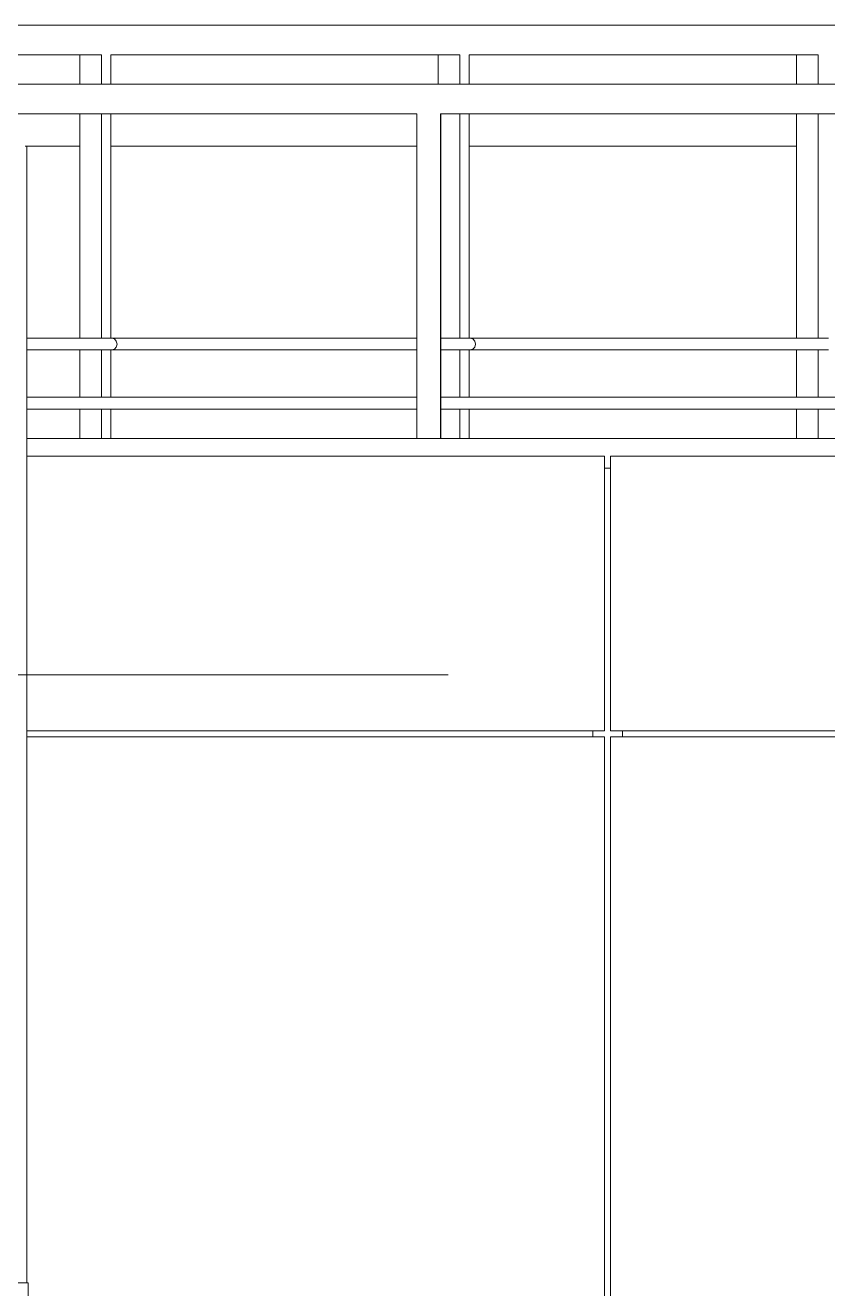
# Model space of a CAD drawing. Header units: millimetres. Extents: x -46169 to 174149, y -86316 to 18123.
# Drawn here: x 108944 to 110303, y -69298 to -67158 of the extents above; entities that cross this region are included whole.
import ezdxf

# ---------------------------------------------------------------- set-up
doc = ezdxf.new("R2010")
doc.units = ezdxf.units.MM
doc.header["$MEASUREMENT"] = 0
doc.linetypes.add('Dashed', pattern=[2822.222233, 1411.111116, -1411.111116])
doc.linetypes.add('Wipeout_Contour', pattern=[1000, 0, -1000])
doc.layers.add('A04_A04_1_A-35-M_FFE_Sanitary_Pen_No__105', color=7, linetype='Continuous', lineweight=15, true_color=0xa6a6a6)
doc.layers.add('A04_A04_1_New_A-25-M_Wall_Ext_Pen_No__64', color=7, linetype='Continuous', lineweight=20, true_color=0x606060)
doc.layers.add('A04_A04_1_New_A-25-M_Curtain_Wall', color=7, linetype='Continuous')
doc.layers.add('A04_A04_1_New_A-25-M_Wall_Ext', color=7, linetype='Continuous')
doc.layers.add('A04_A04_1_New_A-25-M_Curtain_Wall_Pen_No__87', color=8, linetype='Continuous', lineweight=20)
doc.layers.add('A04_A04_1_New_A-25-M_Wall_Ext_Pen_No__87', color=8, linetype='Continuous', lineweight=20)

msp = doc.modelspace()

# ---------------------------------------------------------------- wipeouts: each hides what was drawn before it
at = {"color": 254, "linetype": 'Wipeout_Contour', "lineweight": 0, "ltscale": 531857.36797}
msp.add_wipeout([(109955.2, -68352.9), (109955.2, -68362.9), (118100.2, -68362.9), (118100.2, -68352.9)], dxfattribs=at).dxf.layer = 'A04_A04_1_New_A-25-M_Curtain_Wall'
at = {"color": 254, "linetype": 'Wipeout_Contour', "lineweight": 0, "ltscale": 517618.600215}
msp.add_wipeout([(110294.9, -67207.9), (110901.8, -67207.9), (110901.8, -67157.9), (110294.9, -67157.9)], dxfattribs=at).dxf.layer = 'A04_A04_1_New_A-25-M_Wall_Ext'
at = {"color": 254, "linetype": 'Wipeout_Contour', "lineweight": 0, "ltscale": 517238.282456}
msp.add_wipeout([(110286.9, -67307.9), (110286.9, -67687.9), (110303, -67687.9), (110303, -67307.9)], dxfattribs=at).dxf.layer = 'A04_A04_1_New_A-25-M_Wall_Ext'
at = {"color": 254, "linetype": 'Wipeout_Contour', "lineweight": 0, "ltscale": 512856.969367}
msp.add_wipeout([(108946.8, -67362.9), (108946.8, -67687.9), (109036.6, -67687.9), (109036.6, -67362.9)], dxfattribs=at).dxf.layer = 'A04_A04_1_New_A-25-M_Wall_Ext'
at = {"color": 254, "linetype": 'Wipeout_Contour', "lineweight": 0, "ltscale": 514070.526553}
msp.add_wipeout([(109089.3, -67687.9), (109607.4, -67687.9), (109607.4, -67362.9), (109089.3, -67362.9)], dxfattribs=at).dxf.layer = 'A04_A04_1_New_A-25-M_Wall_Ext'
at = {"color": 254, "linetype": 'Wipeout_Contour', "lineweight": 0, "ltscale": 516198.785499}
msp.add_wipeout([(110250.3, -67362.9), (109696.1, -67362.9), (109696.1, -67687.9), (110250.3, -67687.9)], dxfattribs=at).dxf.layer = 'A04_A04_1_New_A-25-M_Wall_Ext'
at = {"color": 254, "linetype": 'Wipeout_Contour', "lineweight": 0, "ltscale": 513325.974812}
msp.add_wipeout([(109036.6, -67707.9), (108946.8, -67707.9), (108946.8, -67787.9), (109036.6, -67787.9)], dxfattribs=at).dxf.layer = 'A04_A04_1_New_A-25-M_Wall_Ext'
at = {"color": 254, "linetype": 'Wipeout_Contour', "lineweight": 0, "ltscale": 514538.426666}
msp.add_wipeout([(109607.4, -67707.9), (109089.3, -67707.9), (109089.3, -67787.9), (109607.4, -67787.9)], dxfattribs=at).dxf.layer = 'A04_A04_1_New_A-25-M_Wall_Ext'
at = {"color": 254, "linetype": 'Wipeout_Contour', "lineweight": 0, "ltscale": 516664.757548}
msp.add_wipeout([(109696.1, -67707.9), (109696.1, -67787.9), (110250.3, -67787.9), (110250.3, -67707.9)], dxfattribs=at).dxf.layer = 'A04_A04_1_New_A-25-M_Wall_Ext'
at = {"color": 254, "linetype": 'Wipeout_Contour', "lineweight": 0, "ltscale": 517760.583166}
msp.add_wipeout([(110303, -67707.9), (110286.9, -67707.9), (110286.9, -67787.9), (110303, -67787.9)], dxfattribs=at).dxf.layer = 'A04_A04_1_New_A-25-M_Wall_Ext'
at = {"color": 254, "linetype": 'Wipeout_Contour', "lineweight": 0, "ltscale": 513505.535512}
msp.add_wipeout([(108946.8, -67807.9), (108946.8, -67857.9), (109036.6, -67857.9), (109036.6, -67807.9)], dxfattribs=at).dxf.layer = 'A04_A04_1_New_A-25-M_Wall_Ext'
at = {"color": 254, "linetype": 'Wipeout_Contour', "lineweight": 0, "ltscale": 514717.56495}
msp.add_wipeout([(109089.3, -67857.9), (109607.4, -67857.9), (109607.4, -67807.9), (109089.3, -67807.9)], dxfattribs=at).dxf.layer = 'A04_A04_1_New_A-25-M_Wall_Ext'
at = {"color": 254, "linetype": 'Wipeout_Contour', "lineweight": 0, "ltscale": 516843.158822}
msp.add_wipeout([(110250.3, -67807.9), (109696.1, -67807.9), (109696.1, -67857.9), (110250.3, -67857.9)], dxfattribs=at).dxf.layer = 'A04_A04_1_New_A-25-M_Wall_Ext'
at = {"color": 254, "linetype": 'Wipeout_Contour', "lineweight": 0, "ltscale": 517938.606468}
msp.add_wipeout([(110303, -67807.9), (110286.9, -67807.9), (110286.9, -67857.9), (110303, -67857.9)], dxfattribs=at).dxf.layer = 'A04_A04_1_New_A-25-M_Wall_Ext'

# ---------------------------------------------------------------- next in the draw order: wipeouts: each hides what was drawn before it
at = {"color": 254, "linetype": 'Wipeout_Contour', "lineweight": 0, "ltscale": 5627447.604024815}
msp.add_wipeout([(109935.2, -69331.1), (111402.3, -69331.1), (111402.3, -69307.9), (111414.6, -69307.9), (111414.6, -69331.1), (112402, -69331.1), (112402, -69307.9), (112414.3, -69307.9), (112414.3, -69331.1), (112801.7, -69331.1), (112801.7, -69307.9), (112813.9, -69307.9), (112813.9, -69331.1), (113751.7, -69331.1), (113751.7, -69307.9), (113763.9, -69307.9), (113763.9, -69331.1), (114751.7, -69331.1), (114751.7, -69307.9), (114763.9, -69307.9), (114763.9, -69331.1), (115151.6, -69331.1), (115151.6, -69307.9), (115163.8, -69307.9), (115163.8, -69331.1), (116101.8, -69331.1), (116101.8, -69307.9), (116114, -69307.9), (116114, -69331.1), (117101.9, -69331.1), (117101.9, -69307.9), (117114.1, -69307.9), (117114.1, -69331.1), (117502, -69331.1), (117502, -69307.9), (117514.2, -69307.9), (117514.2, -69331.1), (118172.9, -69331.1), (118172.9, -69307.9), (118175.2, -69307.9), (118175.2, -68362.9), (109935.2, -68362.9)], dxfattribs=at).dxf.layer = 'A04_A04_1_New_A-25-M_Curtain_Wall'
at = {"color": 254, "linetype": 'Wipeout_Contour', "lineweight": 0, "ltscale": 516685.366512}
msp.add_wipeout([(110303, -67207.9), (110286.9, -67207.9), (110286.9, -67257.9), (110303, -67257.9)], dxfattribs=at).dxf.layer = 'A04_A04_1_New_A-25-M_Wall_Ext'
at = {"color": 254, "linetype": 'Wipeout_Contour', "lineweight": 0, "ltscale": 513103.668442}
msp.add_wipeout([(109073.2, -67307.9), (109073.2, -67687.9), (109089.3, -67687.9), (109089.3, -67307.9)], dxfattribs=at).dxf.layer = 'A04_A04_1_New_A-25-M_Wall_Ext'
at = {"color": 254, "linetype": 'Wipeout_Contour', "lineweight": 0, "ltscale": 515169.404714}
msp.add_wipeout([(109680, -67307.9), (109680, -67687.9), (109696.1, -67687.9), (109696.1, -67307.9)], dxfattribs=at).dxf.layer = 'A04_A04_1_New_A-25-M_Wall_Ext'
at = {"color": 254, "linetype": 'Wipeout_Contour', "lineweight": 0, "ltscale": 517148.380277}
msp.add_wipeout([(110250.3, -67307.9), (110250.3, -67687.9), (110286.9, -67687.9), (110286.9, -67307.9)], dxfattribs=at).dxf.layer = 'A04_A04_1_New_A-25-M_Wall_Ext'
at = {"color": 254, "linetype": 'Wipeout_Contour', "lineweight": 0, "ltscale": 514402.970988}
msp.add_wipeout([(108946.8, -69287.9), (108946.8, -67362.9), (108944.2, -67362.9), (108944.2, -69287.9)], dxfattribs=at).dxf.layer = 'A04_A04_1_New_A-25-M_Wall_Ext'
at = {"color": 254, "linetype": 'Wipeout_Contour', "lineweight": 0, "ltscale": 513630.175952}
msp.add_wipeout([(109073.2, -67787.9), (109089.3, -67787.9), (109089.3, -67707.9), (109073.2, -67707.9)], dxfattribs=at).dxf.layer = 'A04_A04_1_New_A-25-M_Wall_Ext'
at = {"color": 254, "linetype": 'Wipeout_Contour', "lineweight": 0, "ltscale": 515693.802016}
msp.add_wipeout([(109696.1, -67707.9), (109680, -67707.9), (109680, -67787.9), (109696.1, -67787.9)], dxfattribs=at).dxf.layer = 'A04_A04_1_New_A-25-M_Wall_Ext'
at = {"color": 254, "linetype": 'Wipeout_Contour', "lineweight": 0, "ltscale": 517670.771733}
msp.add_wipeout([(110250.3, -67787.9), (110286.9, -67787.9), (110286.9, -67707.9), (110250.3, -67707.9)], dxfattribs=at).dxf.layer = 'A04_A04_1_New_A-25-M_Wall_Ext'
at = {"color": 254, "linetype": 'Wipeout_Contour', "lineweight": 0, "ltscale": 513809.630355}
msp.add_wipeout([(109073.2, -67857.9), (109089.3, -67857.9), (109089.3, -67807.9), (109073.2, -67807.9)], dxfattribs=at).dxf.layer = 'A04_A04_1_New_A-25-M_Wall_Ext'
at = {"color": 254, "linetype": 'Wipeout_Contour', "lineweight": 0, "ltscale": 515872.538506}
msp.add_wipeout([(109696.1, -67807.9), (109680, -67807.9), (109680, -67857.9), (109696.1, -67857.9)], dxfattribs=at).dxf.layer = 'A04_A04_1_New_A-25-M_Wall_Ext'
at = {"color": 254, "linetype": 'Wipeout_Contour', "lineweight": 0, "ltscale": 517848.825914}
msp.add_wipeout([(110286.9, -67807.9), (110250.3, -67807.9), (110250.3, -67857.9), (110286.9, -67857.9)], dxfattribs=at).dxf.layer = 'A04_A04_1_New_A-25-M_Wall_Ext'

# ---------------------------------------------------------------- next in the draw order: linework, layer by layer
at = {"layer": 'A04_A04_1_New_A-25-M_Wall_Ext_Pen_No__87', "linetype": 'Continuous'}
for p, q in [((108946.8, -67362.9), (108944.2, -67362.9)), ((109696.1, -67362.9), (110250.3, -67362.9))]:
    msp.add_line(p, q, dxfattribs=at)

# ---------------------------------------------------------------- next in the draw order: wipeouts: each hides what was drawn before it
at = {"color": 254, "linetype": 'Wipeout_Contour', "lineweight": 0, "ltscale": 1556498.936174721}
msp.add_wipeout([(109905.2, -69357.9), (109927.9, -69357.9), (109927.9, -69307.9), (109935.2, -69307.9), (109935.2, -68362.9), (109955.2, -68362.9), (109955.2, -68357.9), (109905.2, -68357.9), (109905.2, -68362.9), (109925.2, -68362.9), (109925.2, -69352.9), (109905.2, -69352.9)], dxfattribs=at).dxf.layer = 'A04_A04_1_New_A-25-M_Curtain_Wall'
at = {"color": 254, "linetype": 'Wipeout_Contour', "lineweight": 0, "ltscale": 516595.368171}
msp.add_wipeout([(110286.9, -67207.9), (110250.3, -67207.9), (110250.3, -67257.9), (110286.9, -67257.9)], dxfattribs=at).dxf.layer = 'A04_A04_1_New_A-25-M_Wall_Ext'
at = {"color": 254, "linetype": 'Wipeout_Contour', "lineweight": 0, "ltscale": 513014.039237}
msp.add_wipeout([(109073.2, -67307.9), (109036.6, -67307.9), (109036.6, -67687.9), (109073.2, -67687.9)], dxfattribs=at).dxf.layer = 'A04_A04_1_New_A-25-M_Wall_Ext'
at = {"color": 254, "linetype": 'Wipeout_Contour', "lineweight": 0, "ltscale": 515086.70988}
msp.add_wipeout([(109680, -67307.9), (109647.6, -67307.9), (109647.6, -67687.9), (109680, -67687.9)], dxfattribs=at).dxf.layer = 'A04_A04_1_New_A-25-M_Wall_Ext'
at = {"color": 254, "linetype": 'Wipeout_Contour', "lineweight": 0, "ltscale": 513540.638697}
msp.add_wipeout([(109036.6, -67787.9), (109073.2, -67787.9), (109073.2, -67707.9), (109036.6, -67707.9)], dxfattribs=at).dxf.layer = 'A04_A04_1_New_A-25-M_Wall_Ext'
at = {"color": 254, "linetype": 'Wipeout_Contour', "lineweight": 0, "ltscale": 514460.008726}
msp.add_wipeout([(109095, -67706.6), (109607.4, -67706.6), (109607.4, -67702.9), (109098.3, -67702.9)], dxfattribs=at).dxf.layer = 'A04_A04_1_New_A-25-M_Wall_Ext'
at = {"color": 254, "linetype": 'Wipeout_Contour', "lineweight": 0, "ltscale": 515611.19128}
msp.add_wipeout([(109647.6, -67707.9), (109647.6, -67787.9), (109680, -67787.9), (109680, -67707.9)], dxfattribs=at).dxf.layer = 'A04_A04_1_New_A-25-M_Wall_Ext'
at = {"color": 254, "linetype": 'Wipeout_Contour', "lineweight": 0, "ltscale": 516689.134388}
msp.add_wipeout([(109701.8, -67706.6), (110308.7, -67706.6), (110312, -67702.9), (109705.2, -67702.9)], dxfattribs=at).dxf.layer = 'A04_A04_1_New_A-25-M_Wall_Ext'
at = {"color": 254, "linetype": 'Wipeout_Contour', "lineweight": 0, "ltscale": 513720.124382}
msp.add_wipeout([(109036.6, -67807.9), (109036.6, -67857.9), (109073.2, -67857.9), (109073.2, -67807.9)], dxfattribs=at).dxf.layer = 'A04_A04_1_New_A-25-M_Wall_Ext'
at = {"color": 254, "linetype": 'Wipeout_Contour', "lineweight": 0, "ltscale": 515789.95643}
msp.add_wipeout([(109647.6, -67857.9), (109680, -67857.9), (109680, -67807.9), (109647.6, -67807.9)], dxfattribs=at).dxf.layer = 'A04_A04_1_New_A-25-M_Wall_Ext'
at = {"color": 254, "linetype": 'Wipeout_Contour', "lineweight": 0, "ltscale": 519393.446536}
msp.add_wipeout([(108747.9, -72288.9), (108949.3, -72288.9), (108949.3, -69287.9), (108747.9, -69287.9)], dxfattribs=at).dxf.layer = 'A04_A04_1_New_A-25-M_Wall_Ext'

# ---------------------------------------------------------------- next in the draw order: linework, layer by layer
at = {"layer": 'A04_A04_1_New_A-25-M_Wall_Ext_Pen_No__87', "linetype": 'Continuous'}
msp.add_line((108946.8, -67362.9), (109036.6, -67362.9), dxfattribs=at)

# ---------------------------------------------------------------- next in the draw order: wipeouts: each hides what was drawn before it
at = {"color": 254, "linetype": 'Wipeout_Contour', "lineweight": 0, "ltscale": 1035121.293515329}
msp.add_wipeout([(109905.2, -68352.9), (109905.2, -68357.9), (109955.2, -68357.9), (109955.2, -68352.9), (109935.2, -68352.9), (109935.2, -67907.9), (109925.2, -67907.9), (109925.2, -68352.9)], dxfattribs=at).dxf.layer = 'A04_A04_1_New_A-25-M_Curtain_Wall'
at = {"color": 254, "linetype": 'Wipeout_Contour', "lineweight": 0, "ltscale": 515545.538555}
msp.add_wipeout([(109688.1, -67207.9), (110294.9, -67207.9), (110294.9, -67157.9), (109688.1, -67157.9)], dxfattribs=at).dxf.layer = 'A04_A04_1_New_A-25-M_Wall_Ext'
at = {"color": 254, "linetype": 'Wipeout_Contour', "lineweight": 0, "ltscale": 514454.78497}
msp.add_wipeout([(109098.3, -67702.9), (109607.4, -67702.9), (109607.4, -67697.9), (109099.5, -67697.9)], dxfattribs=at).dxf.layer = 'A04_A04_1_New_A-25-M_Wall_Ext'
at = {"color": 254, "linetype": 'Wipeout_Contour', "lineweight": 0, "ltscale": 516687.854584}
msp.add_wipeout([(109705.2, -67702.9), (110312, -67702.9), (110313.2, -67697.9), (109706.4, -67697.9)], dxfattribs=at).dxf.layer = 'A04_A04_1_New_A-25-M_Wall_Ext'

# ---------------------------------------------------------------- next in the draw order: linework, layer by layer
at = {"layer": 'A04_A04_1_New_A-25-M_Wall_Ext_Pen_No__64', "linetype": 'Continuous'}
msp.add_line((110294.9, -67157.9), (110901.8, -67157.9), dxfattribs=at)

# ---------------------------------------------------------------- next in the draw order: wipeouts: each hides what was drawn before it
at = {"color": 254, "linetype": 'Wipeout_Contour', "lineweight": 0, "ltscale": 1061988.203704401}
msp.add_wipeout([(109930.2, -67857.9), (109930.2, -67907.9), (109935.2, -67907.9), (109935.2, -67887.9), (118175.2, -67887.9), (118175.2, -67907.9), (118180.2, -67907.9), (118180.2, -67857.9)], dxfattribs=at).dxf.layer = 'A04_A04_1_New_A-25-M_Curtain_Wall'
at = {"color": 254, "linetype": 'Wipeout_Contour', "lineweight": 0, "ltscale": 516091.886105}
msp.add_wipeout([(108946.8, -68362.9), (109905.2, -68362.9), (109905.2, -68352.9), (108946.8, -68352.9)], dxfattribs=at).dxf.layer = 'A04_A04_1_New_A-25-M_Curtain_Wall'
at = {"color": 254, "linetype": 'Wipeout_Contour', "lineweight": 0, "ltscale": 514614.26712}
msp.add_wipeout([(109696.1, -67207.9), (109680, -67207.9), (109680, -67257.9), (109696.1, -67257.9)], dxfattribs=at).dxf.layer = 'A04_A04_1_New_A-25-M_Wall_Ext'
at = {"color": 254, "linetype": 'Wipeout_Contour', "lineweight": 0, "ltscale": 514444.257494}
msp.add_wipeout([(109098.3, -67692.9), (109099.5, -67697.9), (109607.4, -67697.9), (109607.4, -67692.9)], dxfattribs=at).dxf.layer = 'A04_A04_1_New_A-25-M_Wall_Ext'
at = {"color": 254, "linetype": 'Wipeout_Contour', "lineweight": 0, "ltscale": 516677.372565}
msp.add_wipeout([(109705.2, -67692.9), (109706.4, -67697.9), (110313.2, -67697.9), (110312, -67692.9)], dxfattribs=at).dxf.layer = 'A04_A04_1_New_A-25-M_Wall_Ext'

# ---------------------------------------------------------------- next in the draw order: wipeouts: each hides what was drawn before it
at = {"color": 254, "linetype": 'Wipeout_Contour', "lineweight": 0, "ltscale": 531465.678895}
msp.add_wipeout([(109935.2, -67887.9), (109935.2, -68352.9), (118175.2, -68352.9), (118175.2, -67887.9)], dxfattribs=at).dxf.layer = 'A04_A04_1_New_A-25-M_Curtain_Wall'
at = {"color": 254, "linetype": 'Wipeout_Contour', "lineweight": 0, "ltscale": 514524.403845}
msp.add_wipeout([(109643.4, -67207.9), (109643.4, -67257.9), (109680, -67257.9), (109680, -67207.9)], dxfattribs=at).dxf.layer = 'A04_A04_1_New_A-25-M_Wall_Ext'
at = {"color": 254, "linetype": 'Wipeout_Contour', "lineweight": 0, "ltscale": 514458.533009}
msp.add_wipeout([(109090.4, -67707.9), (109607.4, -67707.9), (109607.4, -67706.6), (109095, -67706.6)], dxfattribs=at).dxf.layer = 'A04_A04_1_New_A-25-M_Wall_Ext'
at = {"color": 254, "linetype": 'Wipeout_Contour', "lineweight": 0, "ltscale": 514431.246901}
msp.add_wipeout([(109607.4, -67689.3), (109095, -67689.3), (109098.3, -67692.9), (109607.4, -67692.9)], dxfattribs=at).dxf.layer = 'A04_A04_1_New_A-25-M_Wall_Ext'
at = {"color": 254, "linetype": 'Wipeout_Contour', "lineweight": 0, "ltscale": 516680.869038}
msp.add_wipeout([(109701.8, -67706.6), (109697.2, -67707.9), (110304.1, -67707.9), (110308.7, -67706.6)], dxfattribs=at).dxf.layer = 'A04_A04_1_New_A-25-M_Wall_Ext'
at = {"color": 254, "linetype": 'Wipeout_Contour', "lineweight": 0, "ltscale": 516660.496578}
msp.add_wipeout([(110308.7, -67689.3), (109701.8, -67689.3), (109705.2, -67692.9), (110312, -67692.9)], dxfattribs=at).dxf.layer = 'A04_A04_1_New_A-25-M_Wall_Ext'

# ---------------------------------------------------------------- next in the draw order: linework, layer by layer
at = {"layer": 'A04_A04_1_New_A-25-M_Curtain_Wall_Pen_No__87', "linetype": 'Continuous'}
msp.add_line((109955.2, -68352.9), (109955.2, -68362.9), dxfattribs=at)

# ---------------------------------------------------------------- next in the draw order: wipeouts: each hides what was drawn before it
at = {"color": 254, "linetype": 'Wipeout_Contour', "lineweight": 0, "ltscale": 515623.736671}
msp.add_wipeout([(109925.2, -67887.9), (108946.8, -67887.9), (108946.8, -68352.9), (109925.2, -68352.9)], dxfattribs=at).dxf.layer = 'A04_A04_1_New_A-25-M_Curtain_Wall'
at = {"color": 254, "linetype": 'Wipeout_Contour', "lineweight": 0, "ltscale": 513475.582365}
msp.add_wipeout([(109688.1, -67157.9), (109081.2, -67157.9), (109081.2, -67207.9), (109688.1, -67207.9)], dxfattribs=at).dxf.layer = 'A04_A04_1_New_A-25-M_Wall_Ext'
at = {"color": 254, "linetype": 'Wipeout_Contour', "lineweight": 0, "ltscale": 514419.243136}
msp.add_wipeout([(109607.4, -67687.9), (109090.4, -67687.9), (109095, -67689.3), (109607.4, -67689.3)], dxfattribs=at).dxf.layer = 'A04_A04_1_New_A-25-M_Wall_Ext'
at = {"color": 254, "linetype": 'Wipeout_Contour', "lineweight": 0, "ltscale": 516641.748114}
msp.add_wipeout([(110304.1, -67687.9), (109697.2, -67687.9), (109701.8, -67689.3), (110308.7, -67689.3)], dxfattribs=at).dxf.layer = 'A04_A04_1_New_A-25-M_Wall_Ext'
at = {"color": 254, "linetype": 'Wipeout_Contour', "lineweight": 0, "ltscale": 513336.920063}
msp.add_wipeout([(109098.3, -67702.9), (108946.8, -67702.9), (108946.8, -67706.6), (109095, -67706.6)], dxfattribs=at).dxf.layer = 'A04_A04_1_New_A-25-M_Wall_Ext'
at = {"color": 254, "linetype": 'Wipeout_Contour', "lineweight": 0, "ltscale": 515560.395784}
msp.add_wipeout([(109647.6, -67706.6), (109701.8, -67706.6), (109705.2, -67702.9), (109647.6, -67702.9)], dxfattribs=at).dxf.layer = 'A04_A04_1_New_A-25-M_Wall_Ext'

# ---------------------------------------------------------------- next in the draw order: linework, layer by layer
at = {"layer": 'A04_A04_1_A-35-M_FFE_Sanitary_Pen_No__105', "linetype": 'Dashed'}
msp.add_line((105427.1, -68257.9), (131120.2, -68257.9), dxfattribs=at)
at = {"layer": 'A04_A04_1_New_A-25-M_Wall_Ext_Pen_No__64', "linetype": 'Continuous'}
for p, q in [((109688.1, -67157.9), (110294.9, -67157.9)), ((109696.1, -67207.9), (110286.9, -67207.9))]:
    msp.add_line(p, q, dxfattribs=at)

# ---------------------------------------------------------------- next in the draw order: wipeouts: each hides what was drawn before it
at = {"color": 254, "linetype": 'Wipeout_Contour', "lineweight": 0, "ltscale": 775422.759041}
msp.add_wipeout([(109925.2, -68362.9), (108946.8, -68362.9), (108946.8, -69287.9), (108949.3, -69287.9), (108949.3, -69352.9), (109925.2, -69352.9)], dxfattribs=at).dxf.layer = 'A04_A04_1_New_A-25-M_Curtain_Wall'
at = {"color": 254, "linetype": 'Wipeout_Contour', "lineweight": 0, "ltscale": 512546.294707}
msp.add_wipeout([(109089.3, -67207.9), (109073.2, -67207.9), (109073.2, -67257.9), (109089.3, -67257.9)], dxfattribs=at).dxf.layer = 'A04_A04_1_New_A-25-M_Wall_Ext'
at = {"color": 254, "linetype": 'Wipeout_Contour', "lineweight": 0, "ltscale": 513331.660929}
msp.add_wipeout([(109099.5, -67697.9), (108946.8, -67697.9), (108946.8, -67702.9), (109098.3, -67702.9)], dxfattribs=at).dxf.layer = 'A04_A04_1_New_A-25-M_Wall_Ext'
at = {"color": 254, "linetype": 'Wipeout_Contour', "lineweight": 0, "ltscale": 515555.162234}
msp.add_wipeout([(109647.6, -67697.9), (109647.6, -67702.9), (109705.2, -67702.9), (109706.4, -67697.9)], dxfattribs=at).dxf.layer = 'A04_A04_1_New_A-25-M_Wall_Ext'

# ---------------------------------------------------------------- next in the draw order: linework, layer by layer
at = {"layer": 'A04_A04_1_New_A-25-M_Curtain_Wall_Pen_No__87', "linetype": 'Continuous'}
for p, q in [((108946.8, -68352.9), (109925.2, -68352.9)), ((109925.2, -68362.9), (108946.8, -68362.9)), ((109905.2, -68357.9), (109905.2, -68352.9)), ((109905.2, -68362.9), (109905.2, -68357.9)), ((109925.2, -69352.9), (109925.2, -68362.9)), ((109925.2, -69352.9), (109925.2, -68362.9)), ((109935.2, -68352.9), (118175.2, -68352.9)), ((118175.2, -68362.9), (109935.2, -68362.9)), ((109935.2, -68362.9), (109935.2, -69331.1))]:
    msp.add_line(p, q, dxfattribs=at)
at = {"layer": 'A04_A04_1_New_A-25-M_Wall_Ext_Pen_No__87', "linetype": 'Continuous'}
for p, q in [((108747.9, -69287.9), (108949.3, -69287.9)), ((108949.3, -69287.9), (108949.3, -72288.9))]:
    msp.add_line(p, q, dxfattribs=at)

# ---------------------------------------------------------------- next in the draw order: wipeouts: each hides what was drawn before it
at = {"color": 254, "linetype": 'Wipeout_Contour', "lineweight": 0, "ltscale": 512456.568047}
msp.add_wipeout([(109073.2, -67207.9), (109036.6, -67207.9), (109036.6, -67257.9), (109073.2, -67257.9)], dxfattribs=at).dxf.layer = 'A04_A04_1_New_A-25-M_Wall_Ext'
at = {"color": 254, "linetype": 'Wipeout_Contour', "lineweight": 0, "ltscale": 513321.110442}
msp.add_wipeout([(109098.3, -67692.9), (108946.8, -67692.9), (108946.8, -67697.9), (109099.5, -67697.9)], dxfattribs=at).dxf.layer = 'A04_A04_1_New_A-25-M_Wall_Ext'
at = {"color": 254, "linetype": 'Wipeout_Contour', "lineweight": 0, "ltscale": 515544.657258}
msp.add_wipeout([(109647.6, -67697.9), (109706.4, -67697.9), (109705.2, -67692.9), (109647.6, -67692.9)], dxfattribs=at).dxf.layer = 'A04_A04_1_New_A-25-M_Wall_Ext'

# ---------------------------------------------------------------- next in the draw order: wipeouts: each hides what was drawn before it
at = {"color": 254, "linetype": 'Wipeout_Contour', "lineweight": 0, "ltscale": 511408.769356}
msp.add_wipeout([(108474.4, -67207.9), (109081.2, -67207.9), (109081.2, -67157.9), (108474.4, -67157.9)], dxfattribs=at).dxf.layer = 'A04_A04_1_New_A-25-M_Wall_Ext'
at = {"color": 254, "linetype": 'Wipeout_Contour', "lineweight": 0, "ltscale": 511965.325296}
msp.add_wipeout([(108130.6, -67307.9), (109627.4, -67307.9), (109627.4, -67257.9), (108130.6, -67257.9)], dxfattribs=at).dxf.layer = 'A04_A04_1_New_A-25-M_Wall_Ext'
at = {"color": 254, "linetype": 'Wipeout_Contour', "lineweight": 0, "ltscale": 513308.095435}
msp.add_wipeout([(108946.8, -67692.9), (109098.3, -67692.9), (109095, -67689.3), (108946.8, -67689.3)], dxfattribs=at).dxf.layer = 'A04_A04_1_New_A-25-M_Wall_Ext'
at = {"color": 254, "linetype": 'Wipeout_Contour', "lineweight": 0, "ltscale": 513335.465292}
msp.add_wipeout([(109095, -67706.6), (108946.8, -67706.6), (108946.8, -67707.9), (109090.4, -67707.9)], dxfattribs=at).dxf.layer = 'A04_A04_1_New_A-25-M_Wall_Ext'
at = {"color": 254, "linetype": 'Wipeout_Contour', "lineweight": 0, "ltscale": 515531.695441}
msp.add_wipeout([(109701.8, -67689.3), (109647.6, -67689.3), (109647.6, -67692.9), (109705.2, -67692.9)], dxfattribs=at).dxf.layer = 'A04_A04_1_New_A-25-M_Wall_Ext'
at = {"color": 254, "linetype": 'Wipeout_Contour', "lineweight": 0, "ltscale": 515558.922719}
msp.add_wipeout([(109701.8, -67706.6), (109647.6, -67706.6), (109647.6, -67707.9), (109697.2, -67707.9)], dxfattribs=at).dxf.layer = 'A04_A04_1_New_A-25-M_Wall_Ext'

# ---------------------------------------------------------------- next in the draw order: linework, layer by layer
at = {"layer": 'A04_A04_1_New_A-25-M_Wall_Ext_Pen_No__64', "linetype": 'Continuous'}
for p, q in [((108474.4, -67157.9), (109081.2, -67157.9)), ((109081.2, -67157.9), (109688.1, -67157.9)), ((108482.4, -67207.9), (109073.2, -67207.9)), ((109036.6, -67257.9), (109036.6, -67207.9)), ((109073.2, -67257.9), (109073.2, -67207.9)), ((109089.3, -67257.9), (109089.3, -67207.9)), ((109089.3, -67207.9), (109680, -67207.9)), ((109090.4, -67707.9), (108946.8, -67707.9)), ((109090.4, -67707.9), (109095, -67706.6)), ((109095, -67706.6), (109098.3, -67702.9)), ((109697.2, -67707.9), (109701.8, -67706.6)), ((110304.1, -67707.9), (109697.2, -67707.9)), ((109701.8, -67706.6), (109705.2, -67702.9))]:
    msp.add_line(p, q, dxfattribs=at)

# ---------------------------------------------------------------- next in the draw order: wipeouts: each hides what was drawn before it
at = {"color": 254, "linetype": 'Wipeout_Contour', "lineweight": 0, "ltscale": 513296.089563}
msp.add_wipeout([(108946.8, -67689.3), (109095, -67689.3), (109090.4, -67687.9), (108946.8, -67687.9)], dxfattribs=at).dxf.layer = 'A04_A04_1_New_A-25-M_Wall_Ext'
at = {"color": 254, "linetype": 'Wipeout_Contour', "lineweight": 0, "ltscale": 515519.716823}
msp.add_wipeout([(109647.6, -67687.9), (109647.6, -67689.3), (109701.8, -67689.3), (109697.2, -67687.9)], dxfattribs=at).dxf.layer = 'A04_A04_1_New_A-25-M_Wall_Ext'

# ---------------------------------------------------------------- next in the draw order: linework, layer by layer
at = {"layer": 'A04_A04_1_New_A-25-M_Wall_Ext_Pen_No__64', "linetype": 'Continuous'}
for p, q in [((109036.6, -67687.9), (109036.6, -67307.9)), ((109073.2, -67687.9), (109073.2, -67307.9)), ((109089.3, -67687.9), (109089.3, -67307.9)), ((109090.4, -67687.9), (108946.8, -67687.9)), ((109095, -67689.3), (109090.4, -67687.9)), ((110304.1, -67687.9), (109697.2, -67687.9)), ((109701.8, -67689.3), (109697.2, -67687.9)), ((109098.3, -67692.9), (109095, -67689.3)), ((109099.5, -67697.9), (109098.3, -67692.9)), ((109098.3, -67702.9), (109099.5, -67697.9)), ((109705.2, -67692.9), (109701.8, -67689.3)), ((109706.4, -67697.9), (109705.2, -67692.9)), ((109705.2, -67702.9), (109706.4, -67697.9))]:
    msp.add_line(p, q, dxfattribs=at)

# ---------------------------------------------------------------- next in the draw order: wipeouts: each hides what was drawn before it
at = {"color": 254, "linetype": 'Wipeout_Contour', "lineweight": 0, "ltscale": 515141.59423}
msp.add_wipeout([(109647.4, -67307.9), (109607.4, -67307.9), (109607.4, -67857.9), (109647.4, -67857.9)], dxfattribs=at).dxf.layer = 'A04_A04_1_New_A-25-M_Wall_Ext'

# ---------------------------------------------------------------- next in the draw order: linework, layer by layer
at = {"layer": 'A04_A04_1_New_A-25-M_Wall_Ext_Pen_No__64', "linetype": 'Continuous'}
for p, q in [((108130.5, -67307.9), (109607.4, -67307.9)), ((109607.4, -67687.9), (109090.4, -67687.9)), ((109697.2, -67687.9), (109647.6, -67687.9)), ((109607.4, -67707.9), (109090.4, -67707.9)), ((109697.2, -67707.9), (109647.6, -67707.9))]:
    msp.add_line(p, q, dxfattribs=at)
at = {"layer": 'A04_A04_1_New_A-25-M_Wall_Ext_Pen_No__87', "linetype": 'Continuous'}
msp.add_line((109089.3, -67362.9), (109607.4, -67362.9), dxfattribs=at)

# ---------------------------------------------------------------- next in the draw order: wipeouts: each hides what was drawn before it
at = {"color": 254, "linetype": 'Wipeout_Contour', "lineweight": 0, "ltscale": 773527.079431}
msp.add_wipeout([(108946.8, -67887.9), (109925.2, -67887.9), (109925.2, -67907.9), (109930.2, -67907.9), (109930.2, -67857.9), (108946.8, -67857.9)], dxfattribs=at).dxf.layer = 'A04_A04_1_New_A-25-M_Curtain_Wall'
at = {"color": 254, "linetype": 'Wipeout_Contour', "lineweight": 0, "ltscale": 517090.719773}
msp.add_wipeout([(109627.4, -67307.9), (111137.4, -67307.9), (111137.4, -67257.9), (109627.4, -67257.9)], dxfattribs=at).dxf.layer = 'A04_A04_1_New_A-25-M_Wall_Ext'
at = {"color": 254, "linetype": 'Wipeout_Contour', "lineweight": 0, "ltscale": 514382.170857}
msp.add_wipeout([(108946.8, -67789.3), (109607.4, -67789.3), (109607.4, -67787.9), (108946.8, -67787.9)], dxfattribs=at).dxf.layer = 'A04_A04_1_New_A-25-M_Wall_Ext'
at = {"color": 254, "linetype": 'Wipeout_Contour', "lineweight": 0, "ltscale": 518146.473483}
msp.add_wipeout([(111117.4, -67787.9), (109647.6, -67787.9), (109647.6, -67789.3), (111117.4, -67789.3)], dxfattribs=at).dxf.layer = 'A04_A04_1_New_A-25-M_Wall_Ext'

# ---------------------------------------------------------------- next in the draw order: linework, layer by layer
at = {"layer": 'A04_A04_1_New_A-25-M_Curtain_Wall_Pen_No__87', "linetype": 'Continuous'}
for p, q in [((109930.2, -67857.9), (108946.8, -67857.9)), ((118180.2, -67857.9), (109930.2, -67857.9)), ((109925.2, -67887.9), (108946.8, -67887.9)), ((109925.2, -68352.9), (109925.2, -67887.9)), ((109925.2, -68352.9), (109925.2, -67887.9)), ((118175.2, -67887.9), (109935.2, -67887.9)), ((109935.2, -67887.9), (109935.2, -68352.9)), ((109925.2, -67907.9), (109930.2, -67907.9)), ((109935.2, -67907.9), (109930.2, -67907.9))]:
    msp.add_line(p, q, dxfattribs=at)
at = {"layer": 'A04_A04_1_New_A-25-M_Wall_Ext_Pen_No__64', "linetype": 'Continuous'}
for p, q in [((109643.4, -67257.9), (109643.4, -67207.9)), ((109680, -67257.9), (109680, -67207.9)), ((109696.1, -67257.9), (109696.1, -67207.9)), ((110250.3, -67257.9), (110250.3, -67207.9)), ((110286.9, -67257.9), (110286.9, -67207.9)), ((108130.5, -67257.9), (109627.4, -67257.9)), ((109627.4, -67257.9), (111137.4, -67257.9)), ((109647.4, -67307.9), (111117.4, -67307.9)), ((109680, -67687.9), (109680, -67307.9)), ((109696.1, -67687.9), (109696.1, -67307.9)), ((110250.3, -67687.9), (110250.3, -67307.9)), ((110286.9, -67687.9), (110286.9, -67307.9))]:
    msp.add_line(p, q, dxfattribs=at)

# ---------------------------------------------------------------- next in the draw order: wipeouts: each hides what was drawn before it
at = {"color": 254, "linetype": 'Wipeout_Contour', "lineweight": 0, "ltscale": 514387.442421}
msp.add_wipeout([(109607.4, -67789.3), (108946.8, -67789.3), (108946.8, -67792.9), (109607.4, -67792.9)], dxfattribs=at).dxf.layer = 'A04_A04_1_New_A-25-M_Wall_Ext'
at = {"color": 254, "linetype": 'Wipeout_Contour', "lineweight": 0, "ltscale": 518151.706872}
msp.add_wipeout([(109647.6, -67789.3), (109647.6, -67792.9), (111117.4, -67792.9), (111117.4, -67789.3)], dxfattribs=at).dxf.layer = 'A04_A04_1_New_A-25-M_Wall_Ext'

# ---------------------------------------------------------------- next in the draw order: wipeouts: each hides what was drawn before it
at = {"color": 254, "linetype": 'Wipeout_Contour', "lineweight": 0, "ltscale": 514396.573452}
msp.add_wipeout([(108946.8, -67797.9), (109607.4, -67797.9), (109607.4, -67792.9), (108946.8, -67792.9)], dxfattribs=at).dxf.layer = 'A04_A04_1_New_A-25-M_Wall_Ext'
at = {"color": 254, "linetype": 'Wipeout_Contour', "lineweight": 0, "ltscale": 518160.77166}
msp.add_wipeout([(109647.6, -67797.9), (111117.4, -67797.9), (111117.4, -67792.9), (109647.6, -67792.9)], dxfattribs=at).dxf.layer = 'A04_A04_1_New_A-25-M_Wall_Ext'

# ---------------------------------------------------------------- next in the draw order: wipeouts: each hides what was drawn before it
at = {"color": 254, "linetype": 'Wipeout_Contour', "lineweight": 0, "ltscale": 514407.117457}
msp.add_wipeout([(109607.4, -67797.9), (108946.8, -67797.9), (108946.8, -67802.9), (109607.4, -67802.9)], dxfattribs=at).dxf.layer = 'A04_A04_1_New_A-25-M_Wall_Ext'
at = {"color": 254, "linetype": 'Wipeout_Contour', "lineweight": 0, "ltscale": 518171.239272}
msp.add_wipeout([(109647.6, -67797.9), (109647.6, -67802.9), (111117.4, -67802.9), (111117.4, -67797.9)], dxfattribs=at).dxf.layer = 'A04_A04_1_New_A-25-M_Wall_Ext'

# ---------------------------------------------------------------- next in the draw order: linework, layer by layer
at = {"layer": 'A04_A04_1_New_A-25-M_Wall_Ext_Pen_No__64', "linetype": 'Continuous'}
for p, q in [((109036.6, -67787.9), (109036.6, -67707.9)), ((109073.2, -67787.9), (109073.2, -67707.9)), ((109089.3, -67787.9), (109089.3, -67707.9)), ((109680, -67787.9), (109680, -67707.9)), ((109696.1, -67787.9), (109696.1, -67707.9)), ((110250.3, -67787.9), (110250.3, -67707.9)), ((110286.9, -67787.9), (110286.9, -67707.9)), ((108946.8, -67787.9), (109607.4, -67787.9)), ((109647.6, -67787.9), (111117.4, -67787.9))]:
    msp.add_line(p, q, dxfattribs=at)

# ---------------------------------------------------------------- next in the draw order: wipeouts: each hides what was drawn before it
at = {"color": 254, "linetype": 'Wipeout_Contour', "lineweight": 0, "ltscale": 514416.249239}
msp.add_wipeout([(109607.4, -67802.9), (108946.8, -67802.9), (108946.8, -67806.6), (109607.4, -67806.6)], dxfattribs=at).dxf.layer = 'A04_A04_1_New_A-25-M_Wall_Ext'
at = {"color": 254, "linetype": 'Wipeout_Contour', "lineweight": 0, "ltscale": 518180.304942}
msp.add_wipeout([(109647.6, -67806.6), (111117.4, -67806.6), (111117.4, -67802.9), (109647.6, -67802.9)], dxfattribs=at).dxf.layer = 'A04_A04_1_New_A-25-M_Wall_Ext'

# ---------------------------------------------------------------- next in the draw order: wipeouts: each hides what was drawn before it
at = {"color": 254, "linetype": 'Wipeout_Contour', "lineweight": 0, "ltscale": 514421.521646}
msp.add_wipeout([(109607.4, -67806.6), (108946.8, -67806.6), (108946.8, -67807.9), (109607.4, -67807.9)], dxfattribs=at).dxf.layer = 'A04_A04_1_New_A-25-M_Wall_Ext'
at = {"color": 254, "linetype": 'Wipeout_Contour', "lineweight": 0, "ltscale": 518185.539133}
msp.add_wipeout([(111117.4, -67806.6), (109647.6, -67806.6), (109647.6, -67807.9), (111117.4, -67807.9)], dxfattribs=at).dxf.layer = 'A04_A04_1_New_A-25-M_Wall_Ext'

# ---------------------------------------------------------------- next in the draw order: linework, layer by layer
at = {"layer": 'A04_A04_1_New_A-25-M_Wall_Ext_Pen_No__64', "linetype": 'Continuous'}
for p, q in [((109607.4, -67857.9), (109607.4, -67307.9)), ((109647.4, -67857.9), (109647.4, -67307.9)), ((109647.6, -67857.9), (109647.6, -67307.9)), ((108946.8, -67807.9), (109607.4, -67807.9)), ((109036.6, -67857.9), (109036.6, -67807.9)), ((109073.2, -67857.9), (109073.2, -67807.9)), ((109089.3, -67857.9), (109089.3, -67807.9)), ((109647.6, -67807.9), (111117.4, -67807.9)), ((109680, -67857.9), (109680, -67807.9)), ((109696.1, -67857.9), (109696.1, -67807.9)), ((110250.3, -67857.9), (110250.3, -67807.9)), ((110286.9, -67857.9), (110286.9, -67807.9))]:
    msp.add_line(p, q, dxfattribs=at)
at = {"layer": 'A04_A04_1_New_A-25-M_Wall_Ext_Pen_No__87', "linetype": 'Continuous'}
msp.add_line((108946.8, -69287.9), (108946.8, -67362.9), dxfattribs=at)

doc.saveas('drawing.dxf')
